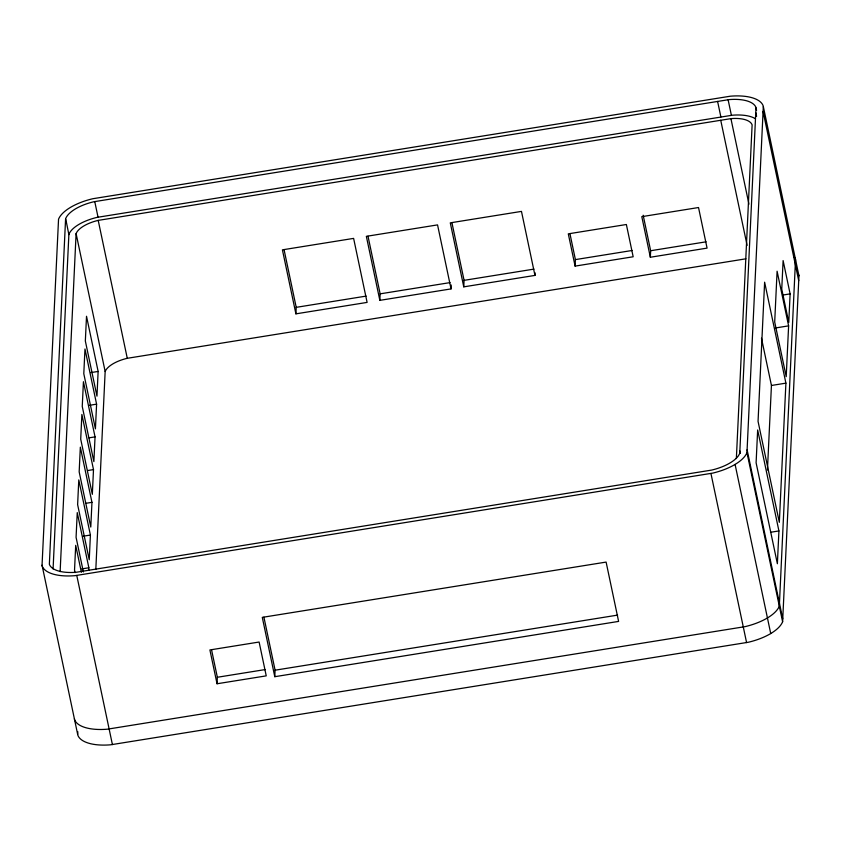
<?xml version="1.0" encoding="UTF-8"?>
<svg xmlns="http://www.w3.org/2000/svg" width="841" height="841" viewBox="0 0 841 841"><rect width="100%" height="100%" fill="white"/><g stroke="black" fill="none" stroke-linecap="round" stroke-linejoin="round"><path stroke-width="1.26" d="M42.05 565.205L58.544 219.196A41.672 17.934 -11.9 0 1 92.804 198.728L730.356 96.2A41.672 17.934 -11.9 0 1 763.186 105.892L798.95 275.795L782.614 621.772A41.672 17.934 -11.9 0 1 748.353 642.251L110.644 744.8A41.672 17.934 -11.9 0 1 77.814 735.108L42.05 565.205L42.176 565.972A41.672 17.934 -11.9 0 0 75.007 575.665L712.716 473.115A41.672 17.934 -11.9 0 0 746.966 452.637L763.302 106.66M65.577 219.007L49.356 564.279A34.281 14.76 -11.9 0 0 76.363 572.248L711.654 470.087A34.281 14.76 -11.9 0 0 738.472 455.717L739.754 453.404L756.006 107.585A34.281 14.76 -11.9 0 0 728.989 99.616L93.866 201.745A34.281 14.76 -11.9 0 0 65.672 218.597L68.867 234.618L53.078 569.021M60.132 571.649L76.1 233.598A26.891 11.574 -11.9 0 1 98.208 220.384L730.924 118.634A26.891 11.574 -11.9 0 1 752.117 124.888L736.359 458.524M77.698 734.34L77.814 731.712M88.747 570.377L88.862 567.77L77.246 512.611L76.079 537.325L83.375 571.964M90.407 535.044L89.241 559.77L77.624 504.611L78.791 479.885L90.407 535.044L83.175 536.211M91.953 502.329L90.786 527.044L79.17 471.885L80.337 447.16L91.953 502.329L85.929 503.296M93.498 469.604L92.331 494.329L80.715 439.16L81.882 414.434L93.498 469.604L87.475 470.571M95.044 436.878L93.877 461.604L82.25 406.434L83.427 381.719L95.044 436.878L89.02 437.846M96.589 404.153L95.422 428.878L83.795 373.709L84.973 348.994L96.589 404.153L89.356 405.32M98.134 371.438L96.967 396.153L85.34 340.994L86.518 316.269L98.134 371.438L90.902 372.595M95.821 569.357L105.157 371.512L76.1 233.598M217.041 683.765L209.903 649.946L259.112 642.03L266.24 675.859L217.041 683.765L217.346 677.268L211.533 649.704M274.786 676.7L262.287 617.368L606.109 562.082L618.608 621.404L274.786 676.7L275.091 670.193L263.916 617.178M295.906 313.851L282.418 249.84L353.619 238.392L367.107 302.403L295.906 313.851L296.221 307.343L284.079 249.735M451.218 285.004L451.039 288.905L379.838 300.353L380.143 293.845L368.011 236.237M535.086 272.81L534.96 275.406L463.769 286.855L464.074 280.347L451.932 222.739M575.097 266.113L568.295 233.84L626.366 224.505L633.168 256.768L575.097 266.113L575.402 259.606L569.914 233.546M650.345 257.241L641.799 216.652L698.524 207.527L707.071 248.116L650.345 257.241L650.65 250.734L643.165 215.222M767.444 470.035L771.439 385.472L761.473 338.187M778.924 530.934L777.378 563.733L756.101 462.771L757.657 429.972L778.924 530.934L770.482 532.29M785.904 383.149L779.334 522.345L758.056 421.383L764.627 282.187L785.904 383.149L771.439 385.472M788.616 325.856L786.209 376.642L774.698 321.998L777.095 271.212L788.616 325.856L775.349 327.99M790.12 293.877L788.774 322.418L781.752 289.104L783.108 260.573L790.12 293.877L782.887 295.044M68.867 234.618L68.962 234.208A34.281 14.76 -11.9 0 1 97.157 217.356L732.28 115.228A34.281 14.76 -11.9 0 1 755.428 118.749M575.402 259.606L632.18 250.471M296.221 307.343L366.119 296.106M380.143 293.845L450.051 282.608M464.074 280.347L533.982 269.109M650.65 250.734L706.093 241.819M105.157 371.512A26.891 11.574 -11.9 0 1 127.275 358.298L745.904 258.818M81.63 568.937L88.862 567.77M217.346 677.268L265.251 669.562M275.091 670.193L617.62 615.107M763.081 111.527L798.719 280.663M756.07 107.974L756.574 110.371M755.838 112.694L756.606 116.3M728.106 99.722L731.397 115.333M730.924 118.634L748.953 204.195M717.604 101.414L720.895 117.025M720.737 120.274L747.113 245.414M747.102 449.767L782.75 618.902M746.966 452.637L782.614 621.772M739.87 450.923L740.374 453.331M735.087 464.421L770.724 633.557M710.939 473.472L746.587 642.608M534.96 275.406L521.473 211.396L450.282 222.844L463.769 286.855M451.039 288.905L437.551 224.894L366.35 236.342L379.838 300.353M94.749 201.567L98.04 217.178M98.208 220.384L127.275 358.298M81.377 572.269L75.701 545.336L74.534 570.051L75.07 572.616M76.773 575.444L112.41 744.579M798.824 275.028L798.95 275.795M74.407 718.729L74.523 719.497A41.672 17.934 -11.9 0 0 107.364 729.189L745.063 626.64A41.672 17.934 -11.9 0 0 779.323 606.161L795.533 259.417A41.672 17.934 -11.9 0 0 794.135 256.904"/></g></svg>
